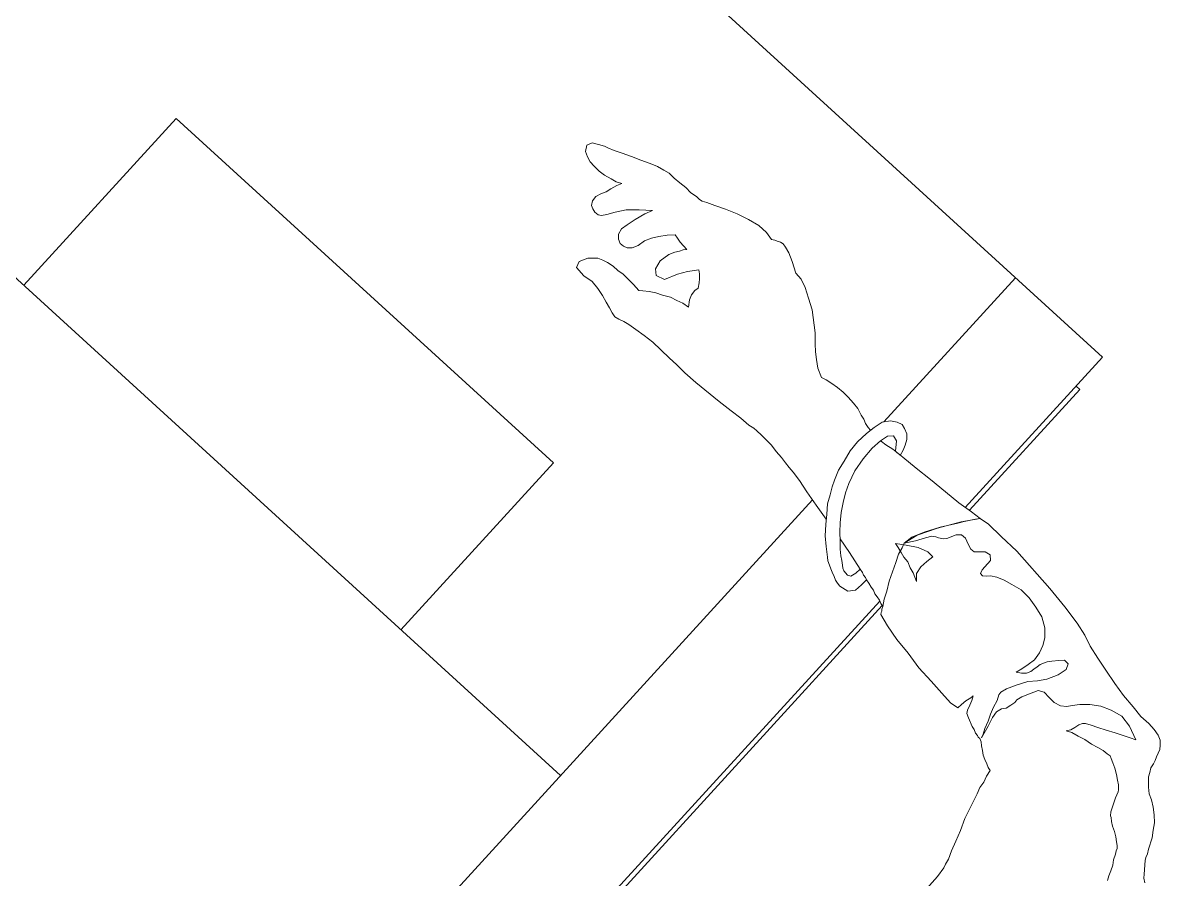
# Model space of a CAD drawing. Header units: metres. Extents: x 750 to 3116, y -341 to 1465.
# Drawn here: x 1569.35 to 1569.888, y 34.309 to 34.714 of the extents above; entities that cross this region are included whole.
import ezdxf

# ---------------------------------------------------------------- set-up
doc = ezdxf.new("R2010")
doc.units = ezdxf.units.M
doc.layers.add('Furniture', color=44, linetype='Continuous', lineweight=5)

msp = doc.modelspace()

# ---------------------------------------------------------------- linework, layer by layer
at = {"layer": 'Furniture', "color": 252, "true_color": 0x939598}
for p, q in [((1569.86084, 34.55572), (1569.49012, 34.89445)), ((1569.35032, 34.58979), (1569.42245, 34.66874)), ((1569.42245, 34.66874), (1569.60095, 34.50565)), ((1569.2748, 34.65879), (1569.60433, 34.3577)), ((1569.6161, 34.65306), (1569.61678, 34.65618)), ((1569.61678, 34.65618), (1569.61925, 34.65715)), ((1569.61925, 34.65715), (1569.62237, 34.65646)), ((1569.62237, 34.65646), (1569.62508, 34.65562)), ((1569.62508, 34.65562), (1569.6268, 34.65487)), ((1569.6268, 34.65487), (1569.62967, 34.65361)), ((1569.62967, 34.65361), (1569.63352, 34.65227)), ((1569.61706, 34.65059), (1569.6161, 34.65306)), ((1569.61844, 34.64827), (1569.61706, 34.65059)), ((1569.62024, 34.64612), (1569.61844, 34.64827)), ((1569.63352, 34.65227), (1569.63795, 34.65067)), ((1569.63795, 34.65067), (1569.64237, 34.64908)), ((1569.64237, 34.64908), (1569.6468, 34.64748)), ((1569.6226, 34.64372), (1569.62024, 34.64612)), ((1569.62522, 34.64189), (1569.6226, 34.64372)), ((1569.6468, 34.64748), (1569.65024, 34.64597)), ((1569.65024, 34.64597), (1569.65327, 34.64431)), ((1569.65327, 34.64431), (1569.65573, 34.64289)), ((1569.65573, 34.64289), (1569.65809, 34.64049)), ((1569.62825, 34.64022), (1569.62522, 34.64189)), ((1569.6307, 34.63881), (1569.62825, 34.64022)), ((1569.63341, 34.63796), (1569.6307, 34.63881)), ((1569.63094, 34.637), (1569.63341, 34.63796)), ((1569.65809, 34.64049), (1569.66087, 34.63825)), ((1569.66087, 34.63825), (1569.66365, 34.636)), ((1569.62111, 34.63173), (1569.62342, 34.63311)), ((1569.62342, 34.63311), (1569.6259, 34.63408)), ((1569.6259, 34.63408), (1569.62821, 34.63546)), ((1569.62821, 34.63546), (1569.63094, 34.637)), ((1569.66365, 34.636), (1569.66601, 34.6336)), ((1569.66601, 34.6336), (1569.66863, 34.63177)), ((1569.61894, 34.62755), (1569.61953, 34.62969)), ((1569.61959, 34.6259), (1569.61894, 34.62755)), ((1569.61953, 34.62969), (1569.62111, 34.63173)), ((1569.66863, 34.63177), (1569.6701, 34.63045)), ((1569.6701, 34.63045), (1569.67141, 34.62953)), ((1569.67141, 34.62953), (1569.67354, 34.62894)), ((1569.67354, 34.62894), (1569.6774, 34.6276)), ((1569.6774, 34.6276), (1569.6824, 34.62575)), ((1569.62064, 34.62441), (1569.61959, 34.6259)), ((1569.62211, 34.62309), (1569.62064, 34.62441)), ((1569.62367, 34.62275), (1569.62211, 34.62309)), ((1569.62631, 34.6233), (1569.62367, 34.62275)), ((1569.63018, 34.62434), (1569.62631, 34.6233)), ((1569.63545, 34.62545), (1569.63018, 34.62434)), ((1569.64162, 34.62549), (1569.63545, 34.62545)), ((1569.63961, 34.6209), (1569.64423, 34.62366)), ((1569.64794, 34.62511), (1569.64162, 34.62549)), ((1569.64423, 34.62366), (1569.64794, 34.62511)), ((1569.6824, 34.62575), (1569.68797, 34.62365)), ((1569.68797, 34.62365), (1569.69329, 34.62098)), ((1569.63183, 34.61405), (1569.63324, 34.61651)), ((1569.63324, 34.61651), (1569.63581, 34.61846)), ((1569.63581, 34.61846), (1569.63961, 34.6209)), ((1569.69329, 34.62098), (1569.6982, 34.61814)), ((1569.6982, 34.61814), (1569.70188, 34.61483)), ((1569.63181, 34.61167), (1569.63183, 34.61405)), ((1569.63262, 34.60961), (1569.63181, 34.61167)), ((1569.64405, 34.61075), (1569.64108, 34.60864)), ((1569.64735, 34.61204), (1569.64405, 34.61075)), ((1569.65081, 34.61292), (1569.64735, 34.61204)), ((1569.65484, 34.61355), (1569.65081, 34.61292)), ((1569.65863, 34.6136), (1569.65484, 34.61355)), ((1569.65968, 34.61211), (1569.65863, 34.6136)), ((1569.6609, 34.61021), (1569.65968, 34.61211)), ((1569.70188, 34.61483), (1569.70415, 34.61144)), ((1569.70415, 34.61144), (1569.70571, 34.6111)), ((1569.70571, 34.6111), (1569.70686, 34.6106)), ((1569.70686, 34.6106), (1569.70842, 34.61026)), ((1569.63408, 34.60828), (1569.63262, 34.60961)), ((1569.63581, 34.60753), (1569.63408, 34.60828)), ((1569.63819, 34.60751), (1569.63581, 34.60753)), ((1569.64108, 34.60864), (1569.63819, 34.60751)), ((1569.65559, 34.60433), (1569.65848, 34.60546)), ((1569.65848, 34.60546), (1569.6607, 34.60586)), ((1569.6607, 34.60586), (1569.66235, 34.6065)), ((1569.66253, 34.60847), (1569.6609, 34.61021)), ((1569.66235, 34.6065), (1569.66416, 34.60673)), ((1569.66416, 34.60673), (1569.66253, 34.60847)), ((1569.70842, 34.61026), (1569.70973, 34.60934)), ((1569.70973, 34.60934), (1569.71079, 34.60785)), ((1569.71079, 34.60785), (1569.71233, 34.60513)), ((1569.71233, 34.60513), (1569.71394, 34.60101)), ((1569.61189, 34.59817), (1569.61315, 34.60104)), ((1569.61315, 34.60104), (1569.61727, 34.60265)), ((1569.61727, 34.60265), (1569.62204, 34.60262)), ((1569.62204, 34.60262), (1569.62433, 34.60161)), ((1569.62433, 34.60161), (1569.62663, 34.60061)), ((1569.62663, 34.60061), (1569.62924, 34.59878)), ((1569.64921, 34.59756), (1569.65154, 34.60132)), ((1569.65154, 34.60132), (1569.65559, 34.60433)), ((1569.71394, 34.60101), (1569.71562, 34.59548)), ((1569.61531, 34.59428), (1569.61189, 34.59817)), ((1569.62924, 34.59878), (1569.63145, 34.59679)), ((1569.63145, 34.59679), (1569.63406, 34.59496)), ((1569.63406, 34.59496), (1569.63643, 34.59256)), ((1569.64952, 34.59435), (1569.64921, 34.59756)), ((1569.65353, 34.59259), (1569.64952, 34.59435)), ((1569.65972, 34.59501), (1569.65353, 34.59259)), ((1569.66441, 34.59637), (1569.65972, 34.59501)), ((1569.66984, 34.59707), (1569.66441, 34.59637)), ((1569.67008, 34.59526), (1569.66984, 34.59707)), ((1569.67006, 34.59288), (1569.67008, 34.59526)), ((1569.71562, 34.59548), (1569.71815, 34.59267)), ((1569.61924, 34.59154), (1569.61531, 34.59428)), ((1569.62193, 34.58831), (1569.61924, 34.59154)), ((1569.63643, 34.59256), (1569.6388, 34.59016)), ((1569.6388, 34.59016), (1569.64132, 34.58734)), ((1569.66945, 34.58836), (1569.66988, 34.5909)), ((1569.66988, 34.5909), (1569.67006, 34.59288)), ((1569.71815, 34.59267), (1569.72018, 34.58871)), ((1569.75727, 34.52508), (1569.81965, 34.59335)), ((1569.6242, 34.58493), (1569.62193, 34.58831)), ((1569.62591, 34.58179), (1569.6242, 34.58493)), ((1569.64132, 34.58734), (1569.64329, 34.58716)), ((1569.64329, 34.58716), (1569.64625, 34.58689)), ((1569.64625, 34.58689), (1569.64937, 34.58621)), ((1569.64937, 34.58621), (1569.65265, 34.58512)), ((1569.65265, 34.58512), (1569.65634, 34.58418)), ((1569.65634, 34.58418), (1569.65937, 34.58252)), ((1569.66538, 34.58296), (1569.66638, 34.58526)), ((1569.66638, 34.58526), (1569.66796, 34.5873)), ((1569.66796, 34.5873), (1569.66945, 34.58836)), ((1569.72018, 34.58871), (1569.7217, 34.5836)), ((1569.7217, 34.5836), (1569.72338, 34.57808)), ((1569.62745, 34.57906), (1569.62591, 34.58179)), ((1569.62883, 34.57675), (1569.62745, 34.57906)), ((1569.65937, 34.58252), (1569.66224, 34.58126)), ((1569.66224, 34.58126), (1569.66486, 34.57943)), ((1569.66486, 34.57943), (1569.66538, 34.58296)), ((1569.63005, 34.57485), (1569.62883, 34.57675)), ((1569.63193, 34.57368), (1569.63005, 34.57485)), ((1569.63422, 34.57268), (1569.63193, 34.57368)), ((1569.72338, 34.57808), (1569.72478, 34.56721)), ((1569.63668, 34.57126), (1569.63422, 34.57268)), ((1569.64003, 34.56877), (1569.63668, 34.57126)), ((1569.64395, 34.56603), (1569.64003, 34.56877)), ((1569.64804, 34.56287), (1569.64395, 34.56603)), ((1569.65571, 34.55541), (1569.64804, 34.56287)), ((1569.72478, 34.56721), (1569.7249, 34.56203)), ((1569.7249, 34.56203), (1569.72496, 34.55825)), ((1569.72496, 34.55825), (1569.72542, 34.55463)), ((1569.65938, 34.5521), (1569.65571, 34.55541)), ((1569.66322, 34.54837), (1569.65938, 34.5521)), ((1569.72542, 34.55463), (1569.72605, 34.5506)), ((1569.79589, 34.48463), (1569.86084, 34.55572)), ((1569.66836, 34.54373), (1569.66322, 34.54837)), ((1569.72605, 34.5506), (1569.72782, 34.54606)), ((1569.72782, 34.54606), (1569.73012, 34.54506)), ((1569.67948, 34.53476), (1569.66836, 34.54373)), ((1569.73012, 34.54506), (1569.73273, 34.54323)), ((1569.73273, 34.54323), (1569.73535, 34.5414)), ((1569.73535, 34.5414), (1569.73813, 34.53916)), ((1569.85001, 34.54042), (1569.8483, 34.54199)), ((1569.73813, 34.53916), (1569.74049, 34.53676)), ((1569.74049, 34.53676), (1569.74302, 34.53394)), ((1569.79779, 34.48326), (1569.85001, 34.54042)), ((1569.68503, 34.53028), (1569.67948, 34.53476)), ((1569.68969, 34.52687), (1569.68503, 34.53028)), ((1569.74302, 34.53394), (1569.74497, 34.53138)), ((1569.74497, 34.53138), (1569.74668, 34.52824)), ((1569.69337, 34.52355), (1569.68969, 34.52687)), ((1569.74668, 34.52824), (1569.74789, 34.52634)), ((1569.74789, 34.52634), (1569.7487, 34.52428)), ((1569.75652, 34.52496), (1569.75272, 34.52252)), ((1569.76055, 34.52559), (1569.75652, 34.52496)), ((1569.76367, 34.5249), (1569.76055, 34.52559)), ((1569.76596, 34.5239), (1569.76367, 34.5249)), ((1569.69582, 34.52214), (1569.69337, 34.52355)), ((1569.69729, 34.52081), (1569.69582, 34.52214)), ((1569.6995, 34.51882), (1569.69729, 34.52081)), ((1569.74908, 34.51967), (1569.74493, 34.51568)), ((1569.7487, 34.52428), (1569.74992, 34.52238)), ((1569.75272, 34.52252), (1569.74908, 34.51967)), ((1569.74992, 34.52238), (1569.75103, 34.5212)), ((1569.76718, 34.522), (1569.76596, 34.5239)), ((1569.76815, 34.51953), (1569.76718, 34.522)), ((1569.76829, 34.51673), (1569.76815, 34.51953)), ((1569.70186, 34.51642), (1569.6995, 34.51882)), ((1569.70423, 34.51402), (1569.70186, 34.51642)), ((1569.70634, 34.51104), (1569.70423, 34.51402)), ((1569.74493, 34.51568), (1569.74137, 34.51143)), ((1569.75182, 34.51266), (1569.75571, 34.51609)), ((1569.75571, 34.51609), (1569.7591, 34.51836)), ((1569.75592, 34.51623), (1569.75628, 34.51584)), ((1569.75628, 34.51584), (1569.75832, 34.51426)), ((1569.75832, 34.51426), (1569.76151, 34.51218)), ((1569.7591, 34.51836), (1569.76189, 34.51851)), ((1569.76189, 34.51851), (1569.76327, 34.51619)), ((1569.76327, 34.51619), (1569.76282, 34.51126)), ((1569.76644, 34.51173), (1569.76745, 34.51402)), ((1569.76745, 34.51402), (1569.76829, 34.51673)), ((1569.70887, 34.50823), (1569.70634, 34.51104)), ((1569.71082, 34.50566), (1569.70887, 34.50823)), ((1569.74137, 34.51143), (1569.73853, 34.50652)), ((1569.74759, 34.50768), (1569.75182, 34.51266)), ((1569.76151, 34.51218), (1569.76634, 34.50836)), ((1569.76282, 34.51126), (1569.76356, 34.5106)), ((1569.76356, 34.5106), (1569.76429, 34.50994)), ((1569.76429, 34.50994), (1569.76487, 34.50969)), ((1569.76487, 34.50969), (1569.76503, 34.50927)), ((1569.76503, 34.50927), (1569.76644, 34.51173)), ((1569.76634, 34.50836), (1569.77263, 34.50321)), ((1569.60095, 34.50565), (1569.52881, 34.4267)), ((1569.71261, 34.50351), (1569.71082, 34.50566)), ((1569.71441, 34.50136), (1569.71261, 34.50351)), ((1569.73853, 34.50652), (1569.73595, 34.50218)), ((1569.74368, 34.50187), (1569.74759, 34.50768)), ((1569.77263, 34.50321), (1569.77949, 34.49782)), ((1569.71742, 34.49731), (1569.71441, 34.50136)), ((1569.73394, 34.49759), (1569.73285, 34.49431)), ((1569.73595, 34.50218), (1569.73394, 34.49759)), ((1569.74075, 34.49598), (1569.74368, 34.50187)), ((1569.77949, 34.49782), (1569.78652, 34.49201)), ((1569.72091, 34.49202), (1569.71742, 34.49731)), ((1569.73285, 34.49431), (1569.73192, 34.49062)), ((1569.73916, 34.49155), (1569.74075, 34.49598)), ((1569.37092, 34.10223), (1569.72356, 34.48818)), ((1569.7253, 34.48566), (1569.72091, 34.49202)), ((1569.73192, 34.49062), (1569.73073, 34.48635)), ((1569.73711, 34.48219), (1569.73814, 34.48687)), ((1569.73814, 34.48687), (1569.73916, 34.49155)), ((1569.78652, 34.49201), (1569.79281, 34.48686)), ((1569.79281, 34.48686), (1569.79878, 34.48254)), ((1569.73007, 34.47911), (1569.7253, 34.48566)), ((1569.73028, 34.48142), (1569.72983, 34.47649)), ((1569.73073, 34.48635), (1569.73028, 34.48142)), ((1569.73666, 34.47726), (1569.73711, 34.48219)), ((1569.79878, 34.48254), (1569.80286, 34.47939)), ((1569.72983, 34.47649), (1569.72955, 34.47115)), ((1569.73647, 34.47291), (1569.73666, 34.47726)), ((1569.79397, 34.47781), (1569.78277, 34.47485)), ((1569.79232, 34.47716), (1569.784, 34.47534)), ((1569.79537, 34.47788), (1569.79232, 34.47716)), ((1569.80286, 34.47939), (1569.79397, 34.47781)), ((1569.80064, 34.47899), (1569.79537, 34.47788)), ((1569.80286, 34.47939), (1569.80064, 34.47899)), ((1569.80679, 34.47664), (1569.80286, 34.47939)), ((1569.81283, 34.47092), (1569.80679, 34.47664)), ((1569.72955, 34.47115), (1569.73008, 34.46613)), ((1569.73668, 34.46871), (1569.73647, 34.47291)), ((1569.77312, 34.47156), (1569.76701, 34.46774)), ((1569.77065, 34.47059), (1569.76701, 34.46774)), ((1569.77642, 34.47285), (1569.77065, 34.47059)), ((1569.78277, 34.47485), (1569.77312, 34.47156)), ((1569.784, 34.47534), (1569.77642, 34.47285)), ((1569.77698, 34.47021), (1569.78002, 34.47093)), ((1569.78002, 34.47093), (1569.782, 34.47075)), ((1569.782, 34.47075), (1569.78314, 34.47025)), ((1569.78709, 34.46989), (1569.79162, 34.47166)), ((1569.79162, 34.47166), (1569.79401, 34.47164)), ((1569.79401, 34.47164), (1569.79605, 34.47007)), ((1569.82034, 34.46388), (1569.81283, 34.47092)), ((1569.73008, 34.46613), (1569.73062, 34.46111)), ((1569.74116, 34.46334), (1569.73663, 34.46971)), ((1569.73673, 34.46493), (1569.73668, 34.46871)), ((1569.76409, 34.46565), (1569.76287, 34.46755)), ((1569.76287, 34.46755), (1569.76796, 34.46669)), ((1569.76547, 34.46333), (1569.76409, 34.46565)), ((1569.76601, 34.46545), (1569.76434, 34.46242)), ((1569.76701, 34.46774), (1569.76601, 34.46545)), ((1569.76701, 34.46774), (1569.77228, 34.46885)), ((1569.76796, 34.46669), (1569.77362, 34.46557)), ((1569.77228, 34.46885), (1569.77698, 34.47021)), ((1569.77362, 34.46557), (1569.77821, 34.46357)), ((1569.78314, 34.47025), (1569.7847, 34.46991)), ((1569.7847, 34.46991), (1569.78569, 34.46982)), ((1569.78569, 34.46982), (1569.78709, 34.46989)), ((1569.79605, 34.47007), (1569.79718, 34.46718)), ((1569.79718, 34.46718), (1569.79856, 34.46487)), ((1569.73062, 34.46111), (1569.73085, 34.4593)), ((1569.73704, 34.46172), (1569.73673, 34.46493)), ((1569.73743, 34.4595), (1569.73704, 34.46172)), ((1569.7462, 34.45532), (1569.74116, 34.46334)), ((1569.76434, 34.46242), (1569.76299, 34.45856)), ((1569.76685, 34.46102), (1569.76547, 34.46333)), ((1569.76864, 34.45887), (1569.76685, 34.46102)), ((1569.78058, 34.46116), (1569.7776, 34.45905)), ((1569.77821, 34.46357), (1569.78058, 34.46116)), ((1569.79856, 34.46487), (1569.80003, 34.46354)), ((1569.80003, 34.46354), (1569.80143, 34.46361)), ((1569.80143, 34.46361), (1569.80521, 34.46366)), ((1569.80521, 34.46366), (1569.80766, 34.46225)), ((1569.80766, 34.46225), (1569.80781, 34.45945)), ((1569.83582, 34.44616), (1569.82034, 34.46388)), ((1569.73085, 34.4593), (1569.73166, 34.45724)), ((1569.73166, 34.45724), (1569.7323, 34.45559)), ((1569.7323, 34.45559), (1569.73295, 34.45394)), ((1569.73783, 34.45728), (1569.73743, 34.4595)), ((1569.7379, 34.45588), (1569.73783, 34.45728)), ((1569.73838, 34.45464), (1569.7379, 34.45588)), ((1569.74017, 34.45249), (1569.73838, 34.45464)), ((1569.7462, 34.45532), (1569.74404, 34.45353)), ((1569.74725, 34.45383), (1569.7462, 34.45532)), ((1569.76299, 34.45856), (1569.7598, 34.44971)), ((1569.76977, 34.45598), (1569.76864, 34.45887)), ((1569.77115, 34.45367), (1569.76977, 34.45598)), ((1569.77479, 34.45652), (1569.77271, 34.45333)), ((1569.7776, 34.45905), (1569.77479, 34.45652)), ((1569.80383, 34.45504), (1569.80307, 34.45332)), ((1569.80515, 34.45651), (1569.80383, 34.45504)), ((1569.80781, 34.45945), (1569.80515, 34.45651)), ((1569.73295, 34.45394), (1569.73376, 34.45188)), ((1569.73376, 34.45188), (1569.7344, 34.45023)), ((1569.7344, 34.45023), (1569.73546, 34.44875)), ((1569.74173, 34.45215), (1569.74017, 34.45249)), ((1569.74404, 34.45353), (1569.74173, 34.45215)), ((1569.74671, 34.44792), (1569.74912, 34.45028)), ((1569.74774, 34.4526), (1569.74725, 34.45383)), ((1569.74863, 34.45152), (1569.74774, 34.4526)), ((1569.74912, 34.45028), (1569.74863, 34.45152)), ((1569.75017, 34.4488), (1569.74912, 34.45028)), ((1569.7598, 34.44971), (1569.75878, 34.44503)), ((1569.77196, 34.45161), (1569.77115, 34.45367)), ((1569.77276, 34.44955), (1569.77196, 34.45161)), ((1569.77271, 34.45333), (1569.77276, 34.44955)), ((1569.80307, 34.45332), (1569.80397, 34.45225)), ((1569.80397, 34.45225), (1569.80594, 34.45207)), ((1569.80594, 34.45207), (1569.80775, 34.4523)), ((1569.80775, 34.4523), (1569.81087, 34.45162)), ((1569.81087, 34.45162), (1569.81431, 34.45011)), ((1569.81431, 34.45011), (1569.81791, 34.44819)), ((1569.73546, 34.44875), (1569.73652, 34.44726)), ((1569.73652, 34.44726), (1569.74028, 34.44493)), ((1569.74028, 34.44493), (1569.7439, 34.44539)), ((1569.7439, 34.44539), (1569.74671, 34.44792)), ((1569.75139, 34.4469), (1569.75017, 34.4488)), ((1569.75245, 34.44541), (1569.75139, 34.4469)), ((1569.7531, 34.44376), (1569.75245, 34.44541)), ((1569.75415, 34.44227), (1569.7531, 34.44376)), ((1569.75878, 34.44503), (1569.75743, 34.44118)), ((1569.81791, 34.44819), (1569.82225, 34.44561)), ((1569.82225, 34.44561), (1569.82609, 34.44188)), ((1569.84299, 34.43756), (1569.83582, 34.44616)), ((1569.41181, 34.06427), (1569.7554, 34.44031)), ((1569.75521, 34.44078), (1569.75415, 34.44227)), ((1569.75585, 34.43913), (1569.75521, 34.44078)), ((1569.75691, 34.43765), (1569.75585, 34.43913)), ((1569.75743, 34.44118), (1569.75691, 34.43765)), ((1569.82609, 34.44188), (1569.82926, 34.43742)), ((1569.45829, 34.11169), (1569.75656, 34.43814)), ((1569.75607, 34.43494), (1569.75598, 34.43395)), ((1569.75598, 34.43395), (1569.75906, 34.4285)), ((1569.75632, 34.43551), (1569.75607, 34.43494)), ((1569.75641, 34.4365), (1569.75632, 34.43551)), ((1569.75691, 34.43765), (1569.75641, 34.4365)), ((1569.82926, 34.43742), (1569.83202, 34.43279)), ((1569.84885, 34.42987), (1569.84299, 34.43756)), ((1569.75906, 34.4285), (1569.76345, 34.42214)), ((1569.83202, 34.43279), (1569.83354, 34.42768)), ((1569.83354, 34.42768), (1569.8335, 34.42292)), ((1569.8525, 34.42417), (1569.84885, 34.42987)), ((1569.76345, 34.42214), (1569.76883, 34.41569)), ((1569.8335, 34.42292), (1569.83257, 34.41922)), ((1569.85501, 34.41897), (1569.8525, 34.42417)), ((1569.83257, 34.41922), (1569.83106, 34.41578)), ((1569.85867, 34.41327), (1569.85501, 34.41897)), ((1569.76883, 34.41569), (1569.77395, 34.40866)), ((1569.82857, 34.41243), (1569.8256, 34.41032)), ((1569.83106, 34.41578), (1569.82857, 34.41243)), ((1569.83341, 34.411), (1569.83465, 34.41148)), ((1569.83465, 34.41148), (1569.83687, 34.41187)), ((1569.83687, 34.41187), (1569.84008, 34.41218)), ((1569.84008, 34.41218), (1569.84288, 34.41232)), ((1569.84288, 34.41232), (1569.84451, 34.41058)), ((1569.86232, 34.40757), (1569.85867, 34.41327)), ((1569.77395, 34.40866), (1569.77974, 34.40237)), ((1569.82262, 34.4082), (1569.8199, 34.40666)), ((1569.8199, 34.40666), (1569.82244, 34.40623)), ((1569.82244, 34.40623), (1569.82482, 34.40621)), ((1569.8256, 34.41032), (1569.82262, 34.4082)), ((1569.82482, 34.40621), (1569.82689, 34.40702)), ((1569.82689, 34.40702), (1569.82837, 34.40807)), ((1569.82837, 34.40807), (1569.82986, 34.40913)), ((1569.82986, 34.40913), (1569.83135, 34.41019)), ((1569.83135, 34.41019), (1569.83341, 34.411)), ((1569.84366, 34.40787), (1569.83986, 34.40544)), ((1569.84451, 34.41058), (1569.84366, 34.40787)), ((1569.86671, 34.4012), (1569.86232, 34.40757)), ((1569.77974, 34.40237), (1569.7848, 34.39674)), ((1569.82545, 34.40218), (1569.81993, 34.40049)), ((1569.83006, 34.40255), (1569.82545, 34.40218)), ((1569.8345, 34.40334), (1569.83006, 34.40255)), ((1569.83986, 34.40544), (1569.8345, 34.40334)), ((1569.87078, 34.39566), (1569.86671, 34.4012)), ((1569.7848, 34.39674), (1569.78895, 34.39218)), ((1569.79851, 34.39449), (1569.79958, 34.39539)), ((1569.79958, 34.39539), (1569.79899, 34.39326)), ((1569.81176, 34.39587), (1569.81091, 34.39316)), ((1569.81267, 34.39718), (1569.81176, 34.39587)), ((1569.81539, 34.39872), (1569.81267, 34.39718)), ((1569.81993, 34.40049), (1569.81539, 34.39872)), ((1569.8226, 34.39488), (1569.82631, 34.39633)), ((1569.82631, 34.39633), (1569.83043, 34.39795)), ((1569.83043, 34.39795), (1569.83314, 34.3971)), ((1569.83314, 34.3971), (1569.83551, 34.3947)), ((1569.87526, 34.39028), (1569.87078, 34.39566)), ((1569.78895, 34.39218), (1569.79231, 34.38969)), ((1569.79231, 34.38969), (1569.79404, 34.39132)), ((1569.79404, 34.39132), (1569.7962, 34.39311)), ((1569.7962, 34.39311), (1569.79851, 34.39449)), ((1569.79799, 34.39096), (1569.79698, 34.38867)), ((1569.79899, 34.39326), (1569.79799, 34.39096)), ((1569.80924, 34.39013), (1569.80774, 34.38669)), ((1569.81091, 34.39316), (1569.80924, 34.39013)), ((1569.81516, 34.3896), (1569.81747, 34.39098)), ((1569.81747, 34.39098), (1569.81937, 34.39219)), ((1569.81937, 34.39219), (1569.82029, 34.3935)), ((1569.82029, 34.3935), (1569.8226, 34.39488)), ((1569.83551, 34.3947), (1569.83787, 34.3923)), ((1569.83787, 34.3923), (1569.8409, 34.39063)), ((1569.8409, 34.39063), (1569.84386, 34.39036)), ((1569.84386, 34.39036), (1569.84649, 34.39092)), ((1569.84649, 34.39092), (1569.85011, 34.39138)), ((1569.85011, 34.39138), (1569.85488, 34.39135)), ((1569.85488, 34.39135), (1569.85997, 34.39048)), ((1569.85997, 34.39048), (1569.86497, 34.38864)), ((1569.87901, 34.38557), (1569.87526, 34.39028)), ((1569.79698, 34.38867), (1569.79664, 34.38711)), ((1569.79664, 34.38711), (1569.79745, 34.38505)), ((1569.79745, 34.38505), (1569.79906, 34.38092)), ((1569.80663, 34.38103), (1569.8088, 34.38521)), ((1569.80774, 34.38669), (1569.80664, 34.38341)), ((1569.8088, 34.38521), (1569.81062, 34.38782)), ((1569.81062, 34.38782), (1569.81294, 34.3892)), ((1569.81294, 34.3892), (1569.81516, 34.3896)), ((1569.86497, 34.38864), (1569.86988, 34.3858)), ((1569.86988, 34.3858), (1569.87363, 34.38109)), ((1569.88268, 34.38225), (1569.87901, 34.38557)), ((1569.79906, 34.38092), (1569.80012, 34.37944)), ((1569.80012, 34.37944), (1569.80076, 34.37779)), ((1569.80354, 34.37554), (1569.80663, 34.38103)), ((1569.80514, 34.37997), (1569.8043, 34.37727)), ((1569.80664, 34.38341), (1569.80514, 34.37997)), ((1569.84583, 34.37925), (1569.84361, 34.37885)), ((1569.84773, 34.38047), (1569.84583, 34.37925)), ((1569.84963, 34.38168), (1569.84773, 34.38047)), ((1569.85128, 34.38233), (1569.84963, 34.38168)), ((1569.85268, 34.3824), (1569.85128, 34.38233)), ((1569.85538, 34.38156), (1569.85268, 34.3824)), ((1569.85866, 34.38046), (1569.85538, 34.38156)), ((1569.86252, 34.37912), (1569.85866, 34.38046)), ((1569.86678, 34.37793), (1569.86252, 34.37912)), ((1569.87363, 34.38109), (1569.87662, 34.37465)), ((1569.88521, 34.37944), (1569.88268, 34.38225)), ((1569.88716, 34.37687), (1569.88521, 34.37944)), ((1569.80076, 34.37779), (1569.80166, 34.37671)), ((1569.80166, 34.37671), (1569.80198, 34.37589)), ((1569.80198, 34.37589), (1569.80272, 34.37522)), ((1569.80272, 34.37522), (1569.80336, 34.37357)), ((1569.8043, 34.37727), (1569.80354, 34.37554)), ((1569.84361, 34.37885), (1569.84631, 34.37801)), ((1569.84631, 34.37801), (1569.84934, 34.37634)), ((1569.84934, 34.37634), (1569.85237, 34.37468)), ((1569.85237, 34.37468), (1569.85556, 34.3726)), ((1569.87064, 34.37659), (1569.86678, 34.37793)), ((1569.87392, 34.3755), (1569.87064, 34.37659)), ((1569.87662, 34.37465), (1569.87392, 34.3755)), ((1569.88813, 34.3744), (1569.88716, 34.37687)), ((1569.88811, 34.37202), (1569.88813, 34.3744)), ((1569.80336, 34.37357), (1569.80359, 34.37176)), ((1569.80359, 34.37176), (1569.80399, 34.36954)), ((1569.80399, 34.36954), (1569.80438, 34.36732)), ((1569.85556, 34.3726), (1569.85859, 34.37093)), ((1569.85859, 34.37093), (1569.86104, 34.36951)), ((1569.86104, 34.36951), (1569.86309, 34.36793)), ((1569.88643, 34.3666), (1569.88718, 34.36832)), ((1569.88718, 34.36832), (1569.88793, 34.37004)), ((1569.88793, 34.37004), (1569.88811, 34.37202)), ((1569.80438, 34.36732), (1569.80519, 34.36526)), ((1569.80519, 34.36526), (1569.806, 34.36319)), ((1569.806, 34.36319), (1569.80664, 34.36154)), ((1569.86309, 34.36793), (1569.8644, 34.36702)), ((1569.8644, 34.36702), (1569.86488, 34.36578)), ((1569.86488, 34.36578), (1569.86569, 34.36372)), ((1569.86569, 34.36372), (1569.86665, 34.36125)), ((1569.88375, 34.36128), (1569.88492, 34.36316)), ((1569.88492, 34.36316), (1569.88567, 34.36488)), ((1569.88567, 34.36488), (1569.88643, 34.3666)), ((1569.8077, 34.36006), (1569.80587, 34.35744)), ((1569.80664, 34.36154), (1569.8077, 34.36006)), ((1569.86665, 34.36125), (1569.86737, 34.3582)), ((1569.86737, 34.3582), (1569.86793, 34.35556)), ((1569.88257, 34.35701), (1569.88316, 34.35915)), ((1569.88316, 34.35915), (1569.88375, 34.36128)), ((1569.80461, 34.35457), (1569.80278, 34.35196)), ((1569.80587, 34.35744), (1569.80461, 34.35457)), ((1569.86793, 34.35556), (1569.86832, 34.35334)), ((1569.86832, 34.35334), (1569.8683, 34.35096)), ((1569.88253, 34.35225), (1569.88255, 34.35463)), ((1569.88284, 34.34904), (1569.88253, 34.35225)), ((1569.88255, 34.35463), (1569.88257, 34.35701)), ((1569.80153, 34.34909), (1569.79568, 34.33729)), ((1569.80278, 34.35196), (1569.80153, 34.34909)), ((1569.86696, 34.3471), (1569.86586, 34.34382)), ((1569.86821, 34.34997), (1569.86696, 34.3471)), ((1569.8683, 34.35096), (1569.86821, 34.34997)), ((1569.88397, 34.34615), (1569.88284, 34.34904)), ((1569.86586, 34.34382), (1569.86477, 34.34054)), ((1569.88484, 34.34269), (1569.88397, 34.34615)), ((1569.88531, 34.33907), (1569.88484, 34.34269)), ((1569.79568, 34.33729), (1569.79359, 34.33172)), ((1569.86477, 34.34054), (1569.86459, 34.33857)), ((1569.86459, 34.33857), (1569.86491, 34.33775)), ((1569.86491, 34.33775), (1569.86514, 34.33594)), ((1569.88536, 34.33529), (1569.88531, 34.33907)), ((1569.79359, 34.33172), (1569.79133, 34.32656)), ((1569.86514, 34.33594), (1569.86554, 34.33371)), ((1569.86554, 34.33371), (1569.8665, 34.33124)), ((1569.8665, 34.33124), (1569.86706, 34.32861)), ((1569.88432, 34.32823), (1569.88484, 34.33176)), ((1569.88484, 34.33176), (1569.88536, 34.33529)), ((1569.79133, 34.32656), (1569.78932, 34.32197)), ((1569.86706, 34.32861), (1569.86745, 34.32638)), ((1569.86745, 34.32638), (1569.86769, 34.32457)), ((1569.88264, 34.32281), (1569.88432, 34.32823)), ((1569.78932, 34.32197), (1569.78797, 34.31812)), ((1569.86691, 34.32047), (1569.86607, 34.31776)), ((1569.86726, 34.32203), (1569.86691, 34.32047)), ((1569.86776, 34.32317), (1569.86726, 34.32203)), ((1569.86769, 34.32457), (1569.86776, 34.32317)), ((1569.88129, 34.31896), (1569.88204, 34.32068)), ((1569.88204, 34.32068), (1569.88264, 34.32281)), ((1569.78656, 34.31566), (1569.7858, 34.31394)), ((1569.78797, 34.31812), (1569.78656, 34.31566)), ((1569.86564, 34.31522), (1569.8648, 34.31251)), ((1569.86607, 34.31776), (1569.86564, 34.31522)), ((1569.88075, 34.31304), (1569.88077, 34.31543)), ((1569.88077, 34.31543), (1569.88095, 34.3174)), ((1569.88095, 34.3174), (1569.88129, 34.31896)), ((1569.78265, 34.30985), (1569.77775, 34.30414)), ((1569.7858, 34.31394), (1569.78265, 34.30985)), ((1569.86379, 34.31021), (1569.8632, 34.30808)), ((1569.8648, 34.31251), (1569.86379, 34.31021)), ((1569.88039, 34.3091), (1569.88057, 34.31107)), ((1569.88079, 34.30688), (1569.88039, 34.3091)), ((1569.88057, 34.31107), (1569.88075, 34.31304))]:
    msp.add_line(p, q, dxfattribs=at)

doc.saveas('drawing.dxf')
